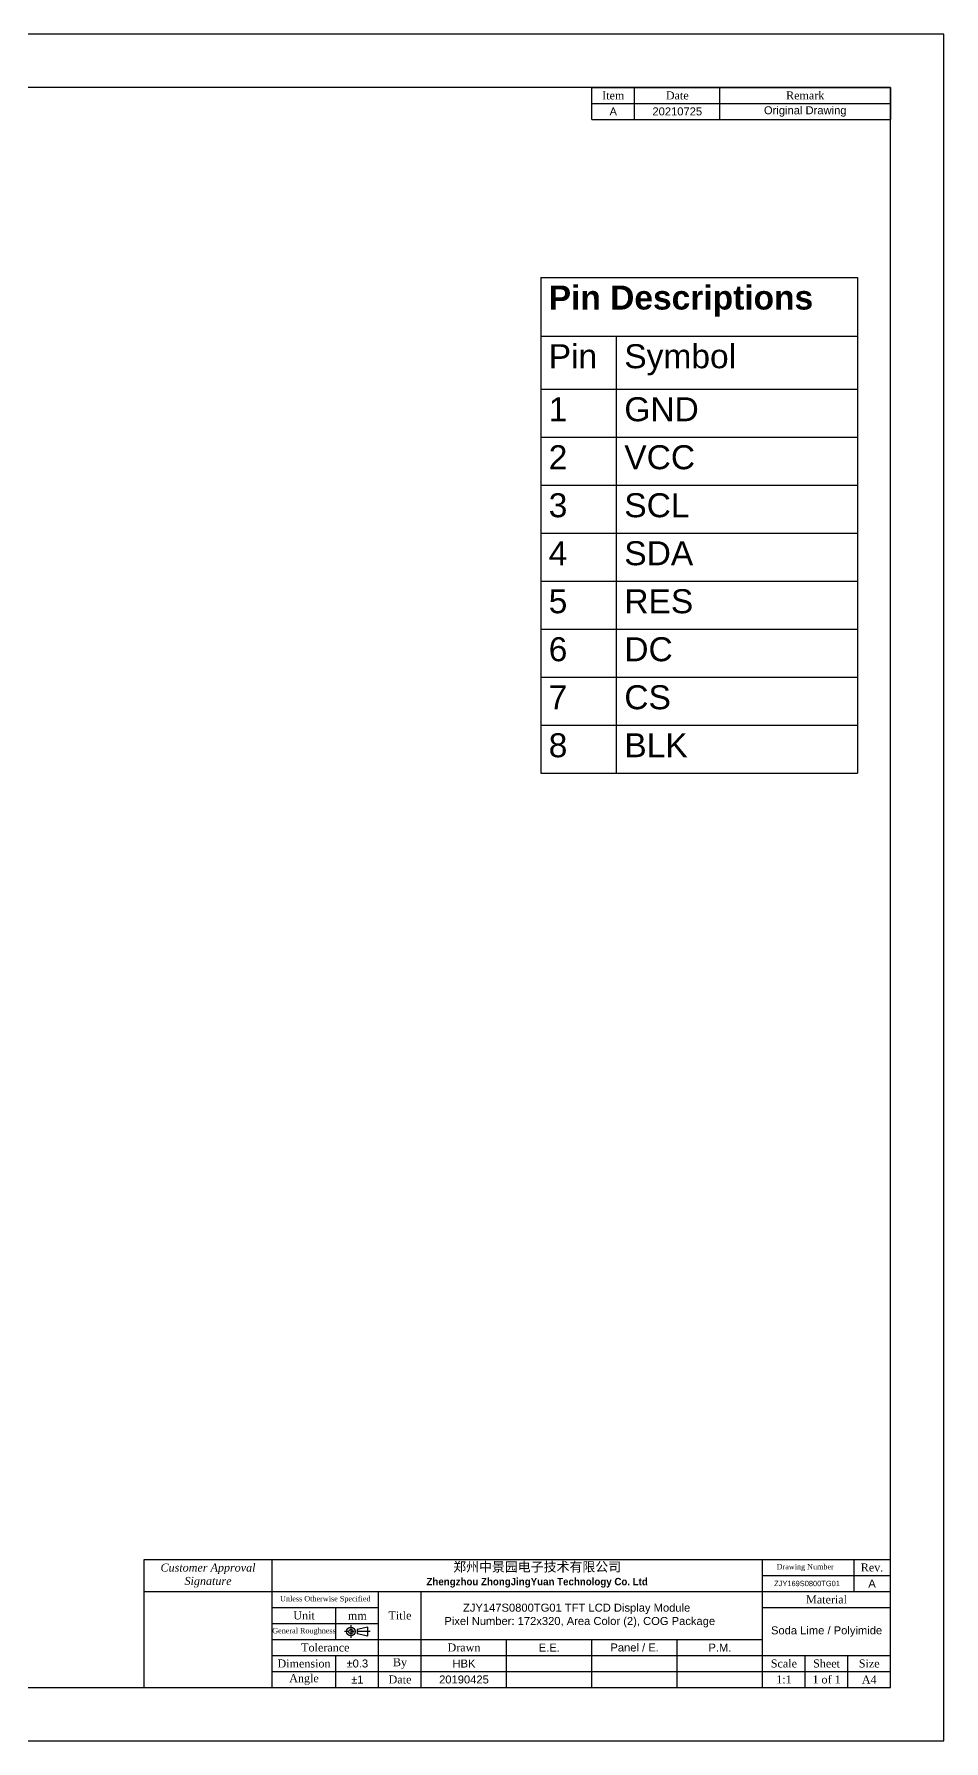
# Model space of a CAD drawing. Header units: millimetres. Extents: x 0 to 240, y 0 to 160.
# Drawn here: x 154.7 to 240, y 0 to 160 of the extents above; entities that cross this region are included whole.
import ezdxf

# ---------------------------------------------------------------- set-up
doc = ezdxf.new("R2010")
doc.units = ezdxf.units.MM
doc.linetypes.add('CENTER', pattern=[2, 1.25, -0.25, 0.25, -0.25])
doc.layers.add('Frame', color=7, linetype='Continuous')
doc.styles.get("Standard").update_dxf_attribs({"font": 'arial.ttf'})

# ---------------------------------------------------------------- blocks, each defined once
blk = doc.blocks.new('*T1')
at = {"color": 0, "linetype": 'ByBlock', "lineweight": -2, "transparency": 16777216}
for p, q in [((0, 0), (29.7, 0)), ((0, 0), (0, -46.47)), ((29.7, 0), (29.7, -46.47)), ((0, -5.5), (29.7, -5.5)), ((7.09, -5.5), (7.09, -46.47)), ((0, -10.47), (29.7, -10.47)), ((0, -14.97), (29.7, -14.97)), ((0, -19.47), (29.7, -19.47)), ((0, -23.97), (29.7, -23.97)), ((0, -28.47), (29.7, -28.47)), ((0, -32.97), (29.7, -32.97)), ((0, -37.47), (29.7, -37.47)), ((0, -41.97), (29.7, -41.97)), ((0, -46.47), (29.7, -46.47))]:
    blk.add_line(p, q, dxfattribs=at)
at = {"color": 0, "transparency": 16777216, "char_height": 2.25, "attachment_point": 1}
for s, insert, width in [('{\\fArial|b1|i0|c0|p34;\\C256;Pin Descriptions }', (0.75, -0.75), 28.2029), ('Pin', (0.75, -6.25), 5.5943), ('Symbol', (7.84, -6.25), 21.1086), ('GND', (7.84, -11.22), 21.1086), ('1', (0.75, -11.22), 5.5943), ('2', (0.75, -15.72), 5.5943), ('VCC', (7.84, -15.72), 21.1086), ('3', (0.75, -20.22), 5.5943), ('SCL', (7.84, -20.22), 21.1086), ('4', (0.75, -24.72), 5.5943), ('SDA', (7.84, -24.72), 21.1086), ('5', (0.75, -29.22), 5.5943), ('RES', (7.84, -29.22), 21.1086), ('6', (0.75, -33.72), 5.5943), ('DC', (7.84, -33.72), 21.1086), ('7', (0.75, -38.22), 5.5943), ('CS', (7.84, -38.22), 21.1086), ('8', (0.75, -42.72), 5.5943), ('BLK', (7.84, -42.72), 21.1086)]:
    blk.add_mtext(s, dxfattribs=dict(at, insert=insert, width=width))

msp = doc.modelspace()

# ---------------------------------------------------------------- hatches: boundary and pattern name
h = msp.add_hatch()
h.set_pattern_fill('ANSI31', color=3, scale=10)
h.paths.add_polyline_path([(94.401, 98.775), (96.569, 98.775), (96.569, 112.475), (94.401, 112.475)])
h.paths.add_polyline_path([(201.125, 52.657), (226.051, 52.657), (226.051, 80.481), (201.125, 80.481)], flags=9)
h.paths.add_polyline_path([(38.987, 112.977), (41.772, 112.977), (41.772, 114.947), (38.987, 114.947)], flags=9)
h.paths.add_polyline_path([(41.501, 112.977), (44.181, 112.977), (44.181, 114.947), (41.501, 114.947)], flags=9)
h.paths.add_polyline_path([(43.99, 113.028), (46.511, 113.028), (46.511, 114.998), (43.99, 114.998)], flags=9)
h.paths.add_polyline_path([(46.302, 113.003), (48.93, 113.003), (48.93, 114.973), (46.302, 114.973)], flags=9)
h.paths.add_polyline_path([(48.918, 113.028), (51.545, 113.028), (51.545, 114.998), (48.918, 114.998)], flags=9)
h.paths.add_polyline_path([(51.75, 113.028), (53.79, 113.028), (53.79, 114.998), (51.75, 114.998)], flags=9)
h.paths.add_polyline_path([(54.417, 112.977), (56.405, 112.977), (56.405, 114.947), (54.417, 114.947)], flags=9)
h.paths.add_polyline_path([(56.676, 113.01), (59.122, 113.01), (59.122, 114.915), (56.676, 114.915)], flags=9)
h.paths.add_polyline_path([(42.024, 93.808), (57.355, 93.808), (57.355, 97.804), (42.024, 97.804)], flags=9)
h.paths.add_polyline_path([(92.798, 8.188), (128.015, 8.188), (128.015, 13.014), (92.798, 13.014)], flags=9)
h.paths.add_polyline_path([(96.778, 11.758), (124.843, 11.758), (124.843, 16.583), (96.778, 16.583)], flags=9)
h.paths.add_polyline_path([(90.56, 36.753), (136.503, 36.753), (136.503, 41.579), (90.56, 41.579)], flags=9)
h.paths.add_polyline_path([(12.906, 15.417), (58.673, 15.417), (58.673, 43.024), (12.906, 43.024)], flags=9)
h.paths.add_polyline_path([(129.416, 28.209), (142.035, 28.209), (142.035, 32.693), (129.416, 32.693)], flags=9)
h.paths.add_polyline_path([(71.207, 27.195), (81.654, 27.195), (81.654, 33.191), (71.207, 33.191)], flags=9)
h.paths.add_polyline_path([(189.314, 14.056), (214.505, 14.056), (214.505, 17.118), (189.314, 17.118)], flags=9)
h.paths.add_polyline_path([(192.487, 4.97), (197.524, 4.97), (197.524, 6.516), (192.487, 6.516)], flags=9)
h.paths.add_polyline_path([(217.741, 7.965), (220.27, 7.965), (220.27, 9.511), (217.741, 9.511)], flags=9)
h.paths.add_polyline_path([(193.694, 6.465), (196.224, 6.465), (196.224, 8.011), (193.694, 8.011)], flags=9)
h.paths.add_polyline_path([(224.013, 14.227), (230.437, 14.227), (230.437, 15.257), (224.013, 15.257)], flags=9)
h.paths.add_polyline_path([(232.725, 13.965), (233.802, 13.965), (233.802, 15.511), (232.725, 15.511)], flags=9)
h.paths.add_polyline_path([(184.31, 4.964), (185.843, 4.964), (185.843, 6.509), (184.31, 6.509)], flags=9)
h.paths.add_polyline_path([(166.412, 14.183), (175.514, 14.183), (175.514, 17.034), (166.412, 17.034)], flags=9)
h.paths.add_polyline_path([(223.599, 9.569), (234.398, 9.569), (234.398, 11.115), (223.599, 11.115)], flags=9)
h.paths.add_polyline_path([(232.076, 15.456), (234.512, 15.456), (234.512, 17.057), (232.076, 17.057)], flags=9)
h.paths.add_polyline_path([(231.84, 6.447), (234.122, 6.447), (234.122, 8.048), (231.84, 8.048)], flags=9)
h.paths.add_polyline_path([(232.151, 4.948), (233.879, 4.948), (233.879, 6.549), (232.151, 6.549)], flags=9)
h.paths.add_polyline_path([(223.594, 6.447), (226.368, 6.447), (226.368, 8.048), (223.594, 8.048)], flags=9)
h.paths.add_polyline_path([(224.108, 4.956), (225.898, 4.956), (225.898, 6.557), (224.108, 6.557)], flags=9)
h.paths.add_polyline_path([(201.827, 7.965), (204.182, 7.965), (204.182, 9.511), (201.827, 9.511)], flags=9)
h.paths.add_polyline_path([(208.546, 7.965), (213.464, 7.965), (213.464, 9.511), (208.546, 9.511)], flags=9)
h.paths.add_polyline_path([(226.939, 12.446), (231.065, 12.446), (231.065, 14.047), (226.939, 14.047)], flags=9)
h.paths.add_polyline_path([(227.547, 6.447), (230.384, 6.447), (230.384, 8.048), (227.547, 8.048)], flags=9)
h.paths.add_polyline_path([(227.523, 4.947), (230.482, 4.947), (230.482, 6.548), (227.523, 6.548)], flags=9)
h.paths.add_polyline_path([(224.273, 15.789), (229.715, 15.789), (229.715, 16.856), (224.273, 16.856)], flags=9)
h.paths.add_polyline_path([(193.299, 7.956), (196.687, 7.956), (196.687, 9.557), (193.299, 9.557)], flags=9)
h.paths.add_polyline_path([(188.16, 6.567), (189.828, 6.567), (189.828, 8.169), (188.16, 8.169)], flags=9)
h.paths.add_polyline_path([(187.773, 4.956), (190.239, 4.956), (190.239, 6.557), (187.773, 6.557)], flags=9)
h.paths.add_polyline_path([(187.766, 10.946), (190.232, 10.946), (190.232, 12.547), (187.766, 12.547)], flags=9)
h.paths.add_polyline_path([(176.994, 9.789), (183.006, 9.789), (183.006, 10.856), (176.994, 10.856)], flags=9)
h.paths.add_polyline_path([(177.375, 6.446), (182.611, 6.446), (182.611, 8.047), (177.375, 8.047)], flags=9)
h.paths.add_polyline_path([(178.471, 5.058), (181.552, 5.058), (181.552, 6.659), (178.471, 6.659)], flags=9)
h.paths.add_polyline_path([(179.598, 7.946), (184.4, 7.946), (184.4, 9.547), (179.598, 9.547)], flags=9)
h.paths.add_polyline_path([(178.824, 10.947), (181.17, 10.947), (181.17, 12.549), (178.824, 12.549)], flags=9)
h.paths.add_polyline_path([(177.772, 12.788), (186.224, 12.788), (186.224, 13.856), (177.772, 13.856)], flags=9)
h.paths.add_polyline_path([(183.949, 10.948), (186.047, 10.948), (186.047, 12.549), (183.949, 12.549)], flags=9)
h.paths.add_polyline_path([(183.801, 6.471), (186.207, 6.471), (186.207, 8.016), (183.801, 8.016)], flags=9)
h.paths.add_polyline_path([(191.812, 10.438), (218.742, 10.438), (218.742, 13.247), (191.812, 13.247)], flags=9)
h.paths.add_polyline_path([(70.671, 118.753), (70.671, 123.582), (67.58, 123.582), (67.58, 118.753)], flags=9)
h.paths.add_polyline_path([(73.669, 118.761), (73.669, 123.59), (70.578, 123.59), (70.578, 118.761)], flags=9)
h.paths.add_polyline_path([(70.584, 102.564), (70.584, 108.558), (67.493, 108.558), (67.493, 102.564)], flags=9)
h.paths.add_polyline_path([(67.741, 100.457), (67.741, 110.641), (64.65, 110.641), (64.65, 100.457)], flags=9)
h.paths.add_polyline_path([(75.88, 99.084), (75.88, 112.18), (72.789, 112.18), (72.789, 99.084)], flags=9)
h.paths.add_polyline_path([(66.876, 124.989), (71.704, 124.989), (71.704, 128.08), (66.876, 128.08)], flags=9)
h.paths.add_polyline_path([(66.901, 128.29), (71.73, 128.29), (71.73, 131.381), (66.901, 131.381)], flags=9)
h.paths.add_polyline_path([(47.012, 134.228), (53.006, 134.228), (53.006, 137.319), (47.012, 137.319)], flags=9)
h.paths.add_polyline_path([(43.794, 128.547), (53.979, 128.547), (53.979, 131.638), (43.794, 131.638)], flags=9)
h.paths.add_polyline_path([(42.812, 138.476), (55.908, 138.476), (55.908, 141.567), (42.812, 141.567)], flags=9)
h.paths.add_polyline_path([(48.155, 120.642), (52.984, 120.642), (52.984, 123.733), (48.155, 123.733)], flags=9)
h.paths.add_polyline_path([(35.041, 120.65), (39.87, 120.65), (39.87, 123.741), (35.041, 123.741)], flags=9)
h.paths.add_polyline_path([(30.59, 120.112), (30.59, 124.94), (27.499, 124.94), (27.499, 120.112)], flags=9)
h.paths.add_polyline_path([(36.848, 92.184), (40.434, 84.288), (43.248, 85.567), (39.662, 93.462)], flags=9)
h.paths.add_polyline_path([(29.575, 83.043), (34.902, 90.75), (32.36, 92.507), (27.032, 84.8)], flags=9)
h.paths.add_polyline_path([(33.199, 102.564), (33.199, 108.558), (30.108, 108.558), (30.108, 102.564)], flags=9)
h.paths.add_polyline_path([(46.27, 81.171), (52.264, 81.171), (52.264, 84.262), (46.27, 84.262)], flags=9)
h.paths.add_polyline_path([(107.388, 133.339), (115.436, 133.339), (115.436, 138.491), (107.388, 138.491)], flags=9)
h.paths.add_polyline_path([(108.262, 122.368), (114.367, 122.368), (114.367, 127.52), (108.262, 127.52)], flags=9)
h.paths.add_polyline_path([(106.678, 127.975), (114.725, 127.975), (114.725, 133.127), (106.678, 133.127)], flags=9)

# ---------------------------------------------------------------- linework, layer by layer
for p, q in [((207, 155), (219, 155)), ((219, 155), (235, 155)), ((235, 155), (235, 152)), ((235, 5), (235, 12.5)), ((165, 5), (231, 5)), ((231, 5), (235, 5))]:
    msp.add_line(p, q)
for points in [[(0, 0), (240, 0), (240, 160), (0, 160)], [(5, 5), (235, 5), (235, 155), (5, 155)]]:
    msp.add_lwpolyline(points, close=True)
at = {"layer": 'Frame'}
for p, q in [((207, 152), (207, 155)), ((211, 152), (211, 155)), ((219, 152), (219, 155)), ((207, 153.5), (235, 153.5)), ((207, 152), (235, 152)), ((165, 17), (235, 17)), ((165, 5), (165, 17)), ((177, 5), (177, 17)), ((223, 5), (223, 17)), ((231.577, 14), (231.577, 17)), ((223, 15.5), (235, 15.5)), ((165, 14), (235, 14)), ((187, 5), (187, 14)), ((191, 5), (191, 14)), ((177, 12.5), (187, 12.5)), ((183, 9.5), (183, 12.5)), ((223, 12.5), (235, 12.5)), ((177, 11), (187, 11)), ((177, 9.5), (223, 9.5)), ((177, 8), (235, 8)), ((183, 5), (183, 8)), ((199, 5), (199, 9.5)), ((207, 5), (207, 9.5)), ((215, 5), (215, 9.5)), ((227, 5), (227, 8)), ((231, 5), (231, 8)), ((177, 6.5), (235, 6.5))]:
    msp.add_line(p, q, dxfattribs=at)
at = {"layer": 'Frame', "linetype": 'CENTER'}
for p, q in [((186.2, 10.25), (183.8, 10.25)), ((184.4, 10.85), (184.4, 9.65))]:
    msp.add_line(p, q, dxfattribs=at)
at = {"layer": 'Frame'}
msp.add_lwpolyline([(186, 9.85), (186, 10.65), (185, 10.45), (185, 10.05)], close=True, dxfattribs=at)
for radius in [0.4, 0.2]:
    msp.add_circle((184.4, 10.25), radius, dxfattribs=at)

# ---------------------------------------------------------------- block references
msp.add_blockref('*T1', (202.196, 137.181))

# ---------------------------------------------------------------- texts
for s, insert, char_height, attachment_point in [('{\\fTimes New Roman|b0|i0|c0|p18;Item}', (209, 154.25), 0.75, 5), ('{\\fTimes New Roman|b0|i0|c0|p18;Date}', (215, 154.25), 0.75, 5), ('{\\fTimes New Roman|b0|i0|c0|p18;Remark}', (227, 154.25), 0.75, 5), ('A', (209, 152.75), 0.75, 5), ('20210725', (215, 152.75), 0.75, 5), ('Original Drawing', (227, 152.75), 0.75, 5), ('{\\fTimes New Roman|b0|i1|c0|p18;Customer Approval\\PSignature}', (171, 15.5), 0.75, 5), ('{\\fSimHei|b0|i0|c134|p49;郑州中景园电子技术有限公司\\P\\f@Dotum|b1|i0|c134|p34;\\H0.7845x;Zhengzhou ZhongJingYuan\\f@Dotum|b1|i0|c0|p34; Technology Co. Ltd\\f@Dotum|b0|i0|c0|p34; \\fRomanS|b0|i0|c134|p2; }', (201.864, 15.565), 0.887987, 5), ('{\\fTimes New Roman|b0|i0|c0|p18;Drawing Number}', (227, 16.25), 0.5, 5), ('{\\fTimes New Roman|b0|i0|c0|p18;Rev.}', (233.264, 16.25), 0.75, 5), ('ZJY169S0800TG01', (227.168, 14.75), 0.5, 5), ('A', (233.264, 14.75), 0.75, 5), ('{\\fTimes New Roman|b0|i0|c0|p18;Unless Otherwise Specified}', (182, 13.25), 0.5, 5), ('          ZJY147S0800TG01 TFT LCD Display Module\\P    Pixel Number: 172x320, Area Color (2), COG Package', (192, 11.75), 0.75, 4), ('{\\fTimes New Roman|b0|i0|c0|p18;Material}', (229, 13.25), 0.75, 5), ('{\\fTimes New Roman|b0|i0|c0|p18;Unit}', (180, 11.75), 0.75, 5), ('{\\fTimes New Roman|b0|i0|c0|p18;mm}', (185, 11.75), 0.75, 5), ('{\\fTimes New Roman|b0|i0|c0|p18;Title}', (189, 11.75), 0.75, 5), ('{\\fTimes New Roman|b0|i0|c0|p18;General Roughness}', (180, 10.25), 0.5, 5), ('Soda Lime / Polyimide', (229, 10.25), 0.75, 5), ('{\\fTimes New Roman|b0|i0|c0|p18;Tolerance}', (182, 8.75), 0.75, 5), ('{\\fTimes New Roman|b0|i0|c0|p18;Drawn}', (195, 8.75), 0.75, 5), ('E.E.', (203, 8.75), 0.75, 5), ('Panel / E.', (211, 8.75), 0.75, 5), ('P.M.', (219, 8.75), 0.75, 5), ('{\\fTimes New Roman|b0|i0|c0|p18;Dimension}', (180, 7.25), 0.75, 5), ('%%p0.3', (185, 7.25), 0.75, 5), ('{\\fTimes New Roman|b0|i0|c0|p18;By}', (189, 7.25), 0.75, 5), ('HBK', (195, 7.25), 0.75, 5), ('{\\fTimes New Roman|b0|i0|c0|p18;Scale}', (225, 7.25), 0.75, 5), ('{\\fTimes New Roman|b0|i0|c0|p18;Sheet}', (229, 7.25), 0.75, 5), ('{\\fTimes New Roman|b0|i0|c0|p18;Size}', (233, 7.25), 0.75, 5), ('{\\fTimes New Roman|b0|i0|c0|p18;Angle}', (180, 5.75), 0.75, 5), ('%%p1', (185, 5.75), 0.75, 5), ('{\\fTimes New Roman|b0|i0|c0|p18;Date}', (189, 5.75), 0.75, 5), ('20190425', (195, 5.75), 0.75, 5), ('{\\fTimes New Roman|b0|i0|c0|p18;1:1}', (225, 5.75), 0.75, 5), ('{\\fTimes New Roman|b0|i0|c0|p18;1 of 1}', (229, 5.75), 0.75, 5), ('{\\fTimes New Roman|b0|i0|c0|p18;A4}', (233, 5.75), 0.75, 5)]:
    msp.add_mtext(s, dxfattribs=dict(at, insert=insert, char_height=char_height, attachment_point=attachment_point))

doc.saveas('drawing.dxf')
